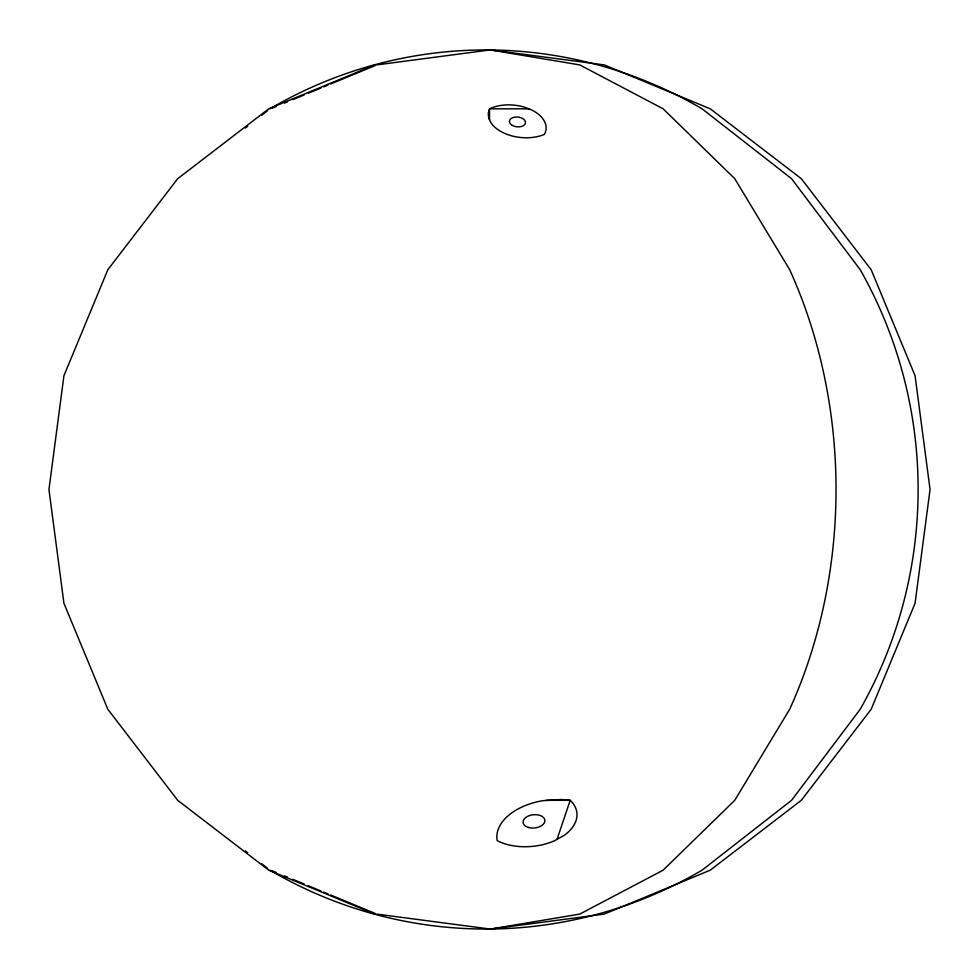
<?xml version="1.0" encoding="UTF-8"?>
<svg xmlns="http://www.w3.org/2000/svg" width="979" height="979" viewBox="0 0 979 979"><rect width="100%" height="100%" fill="white"/><g stroke="black" fill="none" stroke-linecap="round" stroke-linejoin="round"><path stroke-width="1.47" d="M557.039 839.333L570.206 800.32L561.212 799.5L542.733 800.7A55.46 33.653 -5.8 0 0 497.185 840.631A47.298 28.709 -5.8 0 0 554.249 840.875L563.855 835.564A47.298 28.709 -5.8 0 0 570.206 800.32L546.013 800.32M245.362 128.041L247.711 126.218M261.785 115.228L267.646 110.651M374.749 64.908L268.735 108.828L177.701 178.68L107.837 269.714L63.929 375.728L48.95 489.5L63.929 603.272L107.837 709.285L177.701 800.32L268.735 870.172L374.749 914.092M272.089 108.241L276.274 106.515M284.644 103.04L287.434 101.889M293.015 99.577L304.175 94.951M308.361 93.225L320.916 88.024M323.706 86.862L327.892 85.136M330.682 83.974L375.324 65.483M376.719 64.908L490.198 49.929L579.764 64.908L663.15 108.828L734.752 178.68L789.698 269.714A442.741 351.253 90 0 1 789.686 709.273L734.752 800.32L663.15 870.172L579.764 914.092L490.271 929.071L376.719 914.092M490.479 929.071L604.251 914.092L710.264 870.172L801.299 800.32L871.163 709.285L915.071 603.272L930.05 489.5L915.071 375.728L871.163 269.714L801.299 178.68L710.264 108.828L604.251 64.908L490.479 49.929M528.795 108.828L489.5 108.828L488.301 113.099L488.619 117.529L490.43 121.922A34.632 21.012 5.8 0 0 544.348 134.404A34.094 20.681 5.8 0 0 530.863 109.599L524.254 107.115A34.094 20.681 5.8 0 0 489.5 108.828L489.5 119.683M272.089 870.759L276.274 872.485M284.644 875.96L287.434 877.111M293.015 879.423L304.175 884.049M308.361 885.775L320.916 890.976M323.706 892.138L327.892 893.864M330.682 895.026L375.324 913.517M245.362 850.959L247.711 852.782M261.785 863.772L267.646 868.349M269.984 108.816A432.694 428.998 -90 0 1 702.078 108.816L791.558 178.68L860.223 269.714A442.741 438.947 -90 0 1 860.211 709.273L791.558 800.32L702.065 870.172A432.694 428.998 -90 0 1 269.984 870.184M512.396 125.447A8.089 4.907 5.8 0 0 525.429 123.219A8.089 4.907 5.8 0 0 514.587 117.162A8.089 4.907 5.8 0 0 512.396 125.447M528.513 827.475A10.94 6.645 -5.8 0 0 544.875 820.659A10.94 6.645 -5.8 0 0 528.513 815.935A10.94 6.645 -5.8 0 0 528.513 827.475"/></g></svg>
